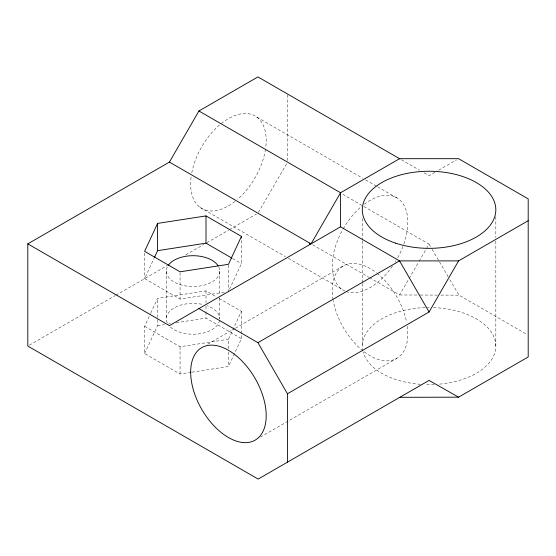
<?xml version="1.0" encoding="UTF-8"?>
<svg xmlns="http://www.w3.org/2000/svg" width="556" height="556" viewBox="0 0 556 556"><rect width="100%" height="100%" fill="white"/><g stroke="black" fill="none" stroke-linecap="round" stroke-linejoin="round"><path stroke-width="0.42" stroke-dasharray="2.78 2.08" d="M224.214 292.234L180.061 299.065L144.623 278.605L153.991 258.422M191.097 372.305L180.061 374.014L144.623 353.56L144.623 326.302L150.391 313.883M150.752 313.104L157.591 298.357L205.998 290.871L216.333 296.834M144.623 353.56L157.591 325.614L157.591 298.357M229.538 289.245L241.429 263.627L241.429 238.927M228.46 348.64L228.46 339.271L241.429 311.325L219.279 298.544M191.945 372.172L228.46 366.529L241.429 338.583L241.429 311.325M258.373 212.455L287.438 162.373M369.587 277.659L399.562 294.965L408.674 279.272M409.105 278.521L418.654 262.078M419.085 261.327L426.028 249.366M426.459 248.622L429.065 244.133L342.142 193.954M29.301 345.2L115.043 295.702M115.794 295.271L167.69 265.309M185.739 254.884L203.788 244.466M206.797 242.729L228.606 230.135M229.357 229.704L256.434 214.074M434.966 172.318L429.065 175.724L423.067 172.263M438.656 170.192L456.358 159.968M207.722 344.185L234.695 328.61M235.445 328.179L343.351 265.886M260.382 437.127L396.762 358.391M157.591 325.614L164.388 324.565M168.635 323.905L170.331 323.641M176.273 322.723L205.998 318.129L241.429 338.583M144.623 326.302L180.061 346.756L228.46 339.271M399.562 294.965L419.363 295.027M420.225 295.034L437.447 295.083M440.894 295.097L458.978 295.153L526.713 334.309M401.342 159.718L419.474 170.192M256.962 117.191L362.616 178.191M365.612 179.922L376.857 186.406M377.6 186.844L398.582 198.958M312.639 244.786L368.837 277.229M199.903 207.277L285.325 256.601M288.321 258.331L341.523 289.044M232.568 258.519L241.429 263.627M429.065 244.133L431.664 248.574M432.095 249.31L439.031 261.139M439.469 261.883L448.136 276.666M449.873 279.626L458.978 295.153M495.827 216.736L495.827 237.572M495.827 241.04L495.827 346.068M362.303 218.473L362.303 240.171M362.303 241.04L362.303 282.705M362.303 283.574L362.303 346.068M287.438 94.826L287.438 160.642M228.46 265.17L228.46 291.573M228.46 352.045L228.46 366.529M219.731 271.12L219.731 294.534M219.731 298.002L219.731 318.817A26.702 15.415 0 0 0 207.228 305.758M205.998 290.871L205.998 302.798M205.998 306.203L205.998 311.311M205.998 312.166L205.998 318.129M180.061 272.655L180.061 299.065M180.061 346.756L180.061 374.014M166.32 271.12L166.32 318.817M144.623 253.056L144.623 278.605M221.267 123.557A53.411 30.837 -60 0 1 265.615 148.382M265.497 149.203A53.411 30.837 -60 0 1 237.516 199.319M234.91 201.46A53.411 30.837 -60 0 1 191.139 176.905M191.799 172.777A53.411 30.837 -60 0 1 219.988 124.607M364.27 204.247A53.411 30.837 -60 0 1 400.925 201.05A53.411 30.837 -60 0 1 403.26 245.599M402.961 246.405A53.411 30.837 -60 0 1 397.721 257.706M396.08 260.569A53.411 30.837 -60 0 1 395.233 261.966M392.39 266.261A53.411 30.837 -60 0 1 345.749 291.407M344.998 291.094A53.411 30.837 -60 0 1 342.788 229.565M343.198 228.85A53.411 30.837 -60 0 1 361.608 206.373M407.284 326.316A53.411 30.837 60 0 1 363.721 351.468M363.026 350.926A53.411 30.837 60 0 1 333.239 300.594M333.086 299.712A53.411 30.837 60 0 1 376.391 272.801M377.086 273.35A53.411 30.837 60 0 1 406.533 321.91M433.409 307.607A66.762 38.545 0 0 1 495.792 344.803A66.762 38.545 0 0 1 437.78 384.286M434.285 384.495A66.762 38.545 0 0 1 424.714 384.53M420.35 384.286A66.762 38.545 0 0 1 363.082 351.941M362.873 351.1A66.762 38.545 0 0 1 429.065 307.524M219.585 320.423A26.702 15.415 0 0 1 198.582 333.899A26.702 15.415 0 0 1 169.9 326.525M167.231 322.807A26.702 15.415 0 0 1 175.418 307.225A26.702 15.415 0 0 1 203.246 304.57M218.821 267.13A26.702 15.415 0 0 1 193.029 286.535A26.702 15.415 0 0 1 167.231 267.13"/><path stroke-width="0.83" d="M309.678 244.654L309.678 243.076M157.591 223.408L144.623 251.347L180.061 271.808L228.46 264.322L241.429 236.376L205.998 215.916L157.591 223.408L157.591 250.659L154.353 257.65M169.42 162.095L311.047 243.862L340.55 192.758L399.562 158.689L458.568 158.689L528.2 198.888L528.2 356.973L458.568 397.172L429.065 380.408L258.172 479.077L27.8 346.068L27.8 243.862L169.42 162.095L198.93 110.991L257.935 76.923L399.84 158.856M287.438 462.175L287.438 393.766L429.065 311.999L458.568 260.896L528.2 220.697M458.568 260.896L399.562 260.896L340.55 226.827L169.42 325.628L27.8 243.862M198.93 308.594L257.935 342.663L399.562 260.896L429.065 311.999M157.591 250.659L205.998 243.174L231.831 258.088M399.799 397.311L458.568 397.172M198.93 110.991L340.55 192.758L340.55 226.827M257.935 342.663L287.438 393.766M241.429 236.376L241.429 238.079M205.998 215.916L205.998 243.174M168.357 265.219A26.702 15.415 0 0 1 193.613 255.704A26.702 15.415 0 0 1 218.126 265.851M190.666 372.096A53.411 30.837 60 0 0 247.316 442.569A53.411 30.837 60 0 0 247.316 367.036A53.411 30.837 60 0 0 190.666 372.096M395.684 243.174A66.762 38.545 0 0 0 495.827 209.793A66.762 38.545 0 0 0 395.684 176.412A66.762 38.545 0 0 0 395.684 243.174"/></g></svg>
